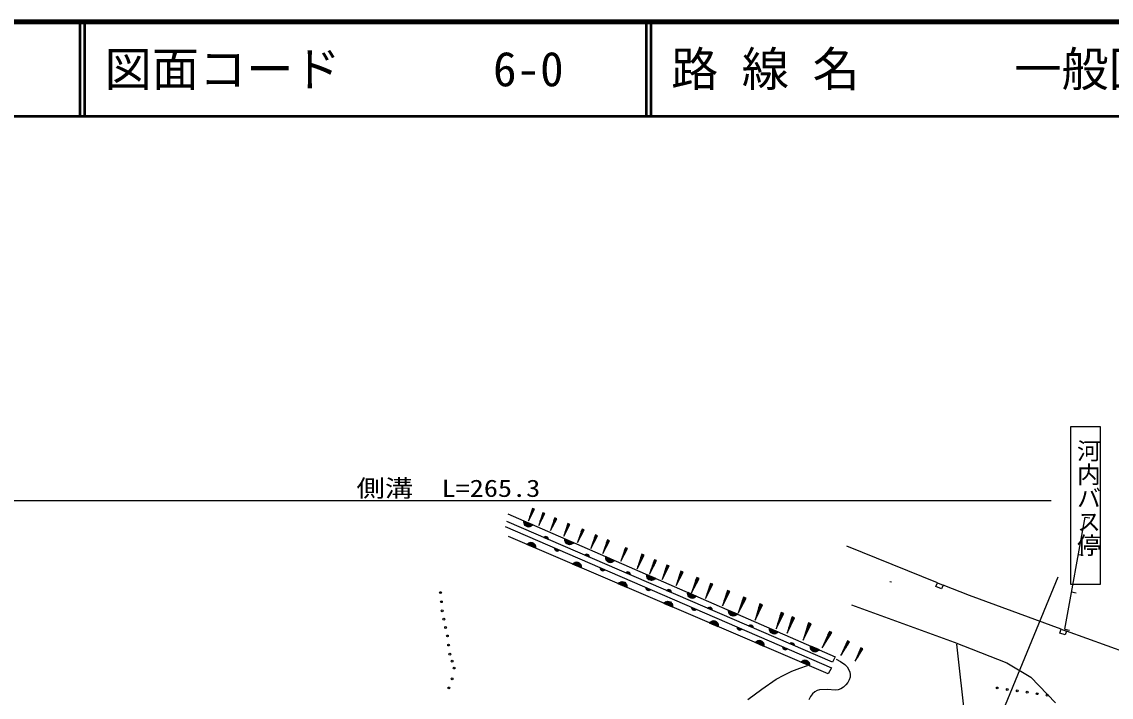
# Model space of a CAD drawing. Units: millimetres, scale not verified. Extents: x 40000 to 680000, y 20000 to 380000.
# Drawn here: x 111604 to 227007, y 308460 to 380000 of the extents above; entities that cross this region are included whole.
import ezdxf
from ezdxf.enums import TextEntityAlignment as Align

# ---------------------------------------------------------------- set-up
doc = ezdxf.new("R2010")
doc.units = ezdxf.units.MM
doc.header["$LTSCALE"] = 1000
for name, color, linetype, lineweight in [('M-BGD', 7, 'Continuous', 25), ('M-TTL', 2, 'Continuous', 140), ('M-TTL-LINE', 7, 'Continuous', 50)]:
    doc.layers.add(name, color=color, linetype=linetype, lineweight=lineweight)
doc.layers.add('M-TTL-TXT', color=7, linetype='Continuous')
doc.styles.add('@ＭＳ ゴシック', font='')
doc.styles.add('ＭＳ ゴシック', font='')
doc.styles.get('@ＭＳ ゴシック').set_extended_font_data('@MS Gothic')
doc.styles.get('ＭＳ ゴシック').set_extended_font_data('MS Gothic')

# ---------------------------------------------------------------- blocks, each defined once
blk = doc.blocks.new('BUHIN99')
at = {"color": 7, "linetype": 'Continuous', "lineweight": 25}
blk.add_line((0, 0), (492, -90), dxfattribs=at)
blk = doc.blocks.new('BUHIN120')
at = {"color": 7, "linetype": 'Continuous', "lineweight": 25}
blk.add_circle((0, 0), 99.5, dxfattribs=at)
blk = doc.blocks.new('BUHIN121')
at = {"color": 7, "linetype": 'Continuous', "lineweight": 25}
blk.add_circle((0, 0), 99.5, dxfattribs=at)
blk = doc.blocks.new('BUHIN122')
at = {"color": 7, "linetype": 'Continuous', "lineweight": 25}
blk.add_circle((0, 0), 99.5, dxfattribs=at)
blk = doc.blocks.new('BUHIN123')
at = {"color": 7, "linetype": 'Continuous', "lineweight": 25}
blk.add_circle((0, 0), 99.5, dxfattribs=at)
blk = doc.blocks.new('BUHIN164')
at = {"color": 7, "linetype": 'Continuous', "lineweight": 25}
for p, q in [((316, 809), (-263, -675)), ((-148, -280), (282, 822)), ((-81, -307), (349, 796)), ((249, 835), (-28, 127)), ((88, 521), (215, 848)), ((374, 786), (98, 78)), ((285, 444), (412, 771))]:
    blk.add_line(p, q, dxfattribs=at)
blk.add_lwpolyline([(197, 889), (-327, -838), (457, 788)], close=True, dxfattribs=at)
blk = doc.blocks.new('BUHIN166')
at = {"color": 7, "linetype": 'Continuous', "lineweight": 25}
for p, q in [((317, 757), (-264, -631)), ((-146, -261), (285, 770)), ((-83, -288), (348, 744)), ((254, 783), (-23, 120)), ((371, 734), (94, 71)), ((95, 490), (222, 796)), ((279, 413), (407, 719))]:
    blk.add_line(p, q, dxfattribs=at)
blk.add_lwpolyline([(206, 835), (-328, -784), (450, 733)], close=True, dxfattribs=at)
blk = doc.blocks.new('BUHIN167')
at = {"color": 7, "linetype": 'Continuous', "lineweight": 25}
for p, q in [((300, 711), (-250, -593)), ((-138, -246), (270, 724)), ((-79, -270), (329, 699)), ((241, 736), (-22, 113)), ((351, 690), (89, 67)), ((90, 461), (211, 749)), ((263, 388), (385, 676))]:
    blk.add_line(p, q, dxfattribs=at)
blk.add_lwpolyline([(196, 785), (-311, -737), (425, 689)], close=True, dxfattribs=at)
blk = doc.blocks.new('BUHIN168')
at = {"color": 7, "linetype": 'Continuous', "lineweight": 25}
for p, q in [((281, 667), (-235, -556)), ((-130, -230), (253, 679)), ((-74, -254), (309, 655)), ((226, 690), (-20, 106)), ((329, 647), (83, 63)), ((85, 432), (198, 702)), ((247, 364), (361, 633))]:
    blk.add_line(p, q, dxfattribs=at)
blk.add_lwpolyline([(184, 736), (-291, -691), (398, 646)], close=True, dxfattribs=at)
blk = doc.blocks.new('BUHIN169')
at = {"color": 7, "linetype": 'Continuous', "lineweight": 25}
for p, q in [((262, 622), (-219, -519)), ((-121, -215), (237, 633)), ((-69, -237), (288, 612)), ((211, 644), (-19, 99)), ((308, 603), (78, 58)), ((79, 404), (185, 655)), ((231, 340), (337, 591))]:
    blk.add_line(p, q, dxfattribs=at)
blk.add_lwpolyline([(172, 687), (-272, -645), (372, 603)], close=True, dxfattribs=at)
blk = doc.blocks.new('BUHIN221')
at = {"color": 7, "linetype": 'Continuous', "lineweight": 25}
for p, q in [((-462, 65), (362, -294)), ((410, -247), (-460, 133)), ((303, -337), (-451, -8)), ((-435, -83), (232, -374)), ((152, -407), (-402, -165)), ((-320, -270), (22, -419))]:
    blk.add_line(p, q, dxfattribs=at)
blk.add_lwpolyline([(458, -200), (376, -289), (284, -356), (151, -418), (26, -429), (-97, -416), (-239, -354), (-332, -273), (-409, -174), (-454, -34), (-470, 80), (-458, 200)], close=True, dxfattribs=at)
blk = doc.blocks.new('BUHIN222')
at = {"color": 7, "linetype": 'Continuous', "lineweight": 25}
for p, q in [((-206, 123), (230, -65)), ((231, -32), (-182, 147)), ((-152, 168), (225, 5)), ((217, 42), (-117, 187)), ((-77, 203), (201, 84)), ((159, 135), (-12, 209))]:
    blk.add_line(p, q, dxfattribs=at)
blk.add_lwpolyline([(-230, 99), (-188, 144), (-143, 177), (-76, 208), (-14, 214), (48, 208), (119, 177), (165, 137), (204, 88), (227, 18), (235, -39), (230, -99)], close=True, dxfattribs=at)
blk = doc.blocks.new('BUHIN223')
at = {"color": 7, "linetype": 'Continuous', "lineweight": 25}
for p, q in [((-412, 245), (461, -130)), ((463, -63), (-364, 292)), ((-305, 335), (451, 11)), ((434, 86), (-234, 373)), ((-155, 406), (401, 168)), ((318, 272), (-24, 419))]:
    blk.add_line(p, q, dxfattribs=at)
blk.add_lwpolyline([(-459, 197), (-377, 287), (-286, 354), (-153, 417), (-28, 428), (94, 417), (237, 355), (330, 275), (407, 176), (454, 36), (470, -77), (459, -197)], close=True, dxfattribs=at)
blk = doc.blocks.new('BUHIN224')
at = {"color": 7, "linetype": 'Continuous', "lineweight": 25}
for p, q in [((-231, 32), (182, -147)), ((206, -123), (-230, 66)), ((152, -168), (-225, -5)), ((-217, -42), (117, -187)), ((77, -203), (-201, -83)), ((-159, -135), (12, -209))]:
    blk.add_line(p, q, dxfattribs=at)
blk.add_lwpolyline([(229, -99), (188, -144), (143, -177), (76, -209), (14, -214), (-48, -208), (-119, -177), (-165, -137), (-204, -87), (-227, -18), (-235, 39), (-229, 99)], close=True, dxfattribs=at)
blk = doc.blocks.new('BUHIN299')
at = {"color": 7, "linetype": 'Continuous', "lineweight": 25}
blk.add_circle((0, 0), 99.5, dxfattribs=at)

msp = doc.modelspace()

# ---------------------------------------------------------------- linework, layer by layer
at = {"layer": 'M-BGD'}
for p, q in [((222727, 320397), (222727, 337151)), ((222727, 337151), (225826, 337151)), ((225826, 337151), (225826, 320397)), ((220663, 329267), (72625, 329267)), ((163093, 327883), (197782, 312752)), ((197485, 312163), (162973, 327058)), ((222086, 315657), (224251, 327539)), ((162794, 326528), (197366, 311574)), ((197010, 310926), (163145, 325466)), ((208599, 320583), (198986, 324449)), ((213281, 301504), (221401, 321217)), ((203739, 320650), (203543, 320689)), ((208445, 320184), (208621, 320588)), ((209044, 319923), (208445, 320184)), ((208621, 320588), (209220, 320328)), ((209220, 320328), (209044, 319923)), ((212009, 319242), (209220, 320328)), ((225826, 320397), (222727, 320397)), ((188187, 318990), (187573, 317521)), ((187697, 317912), (188154, 319004)), ((187764, 317885), (188221, 318977)), ((188121, 319018), (187827, 318317)), ((187952, 318708), (188088, 319032)), ((188245, 318966), (187952, 318265)), ((188147, 318627), (188283, 318950)), ((221711, 315651), (212009, 319242)), ((199496, 318262), (210377, 314286)), ((195063, 316243), (194452, 314676)), ((194574, 315093), (195028, 316257)), ((194645, 315065), (195099, 316229)), ((194993, 316271), (194701, 315523)), ((194823, 315939), (194957, 316284)), ((195125, 316219), (194834, 315471)), ((195031, 315858), (195165, 316203)), ((197266, 315339), (196486, 313850)), ((196653, 314250), (197233, 315357)), ((196720, 314215), (197300, 315321)), ((197199, 315374), (196826, 314663)), ((197325, 315308), (196953, 314597)), ((196993, 315064), (197165, 315392)), ((197191, 314960), (197363, 315288)), ((221570, 315251), (221711, 315651)), ((222134, 315066), (221570, 315251)), ((221711, 315651), (222286, 315466)), ((222286, 315466), (222134, 315066)), ((228731, 313130), (222286, 315466)), ((199159, 314361), (198460, 313028)), ((198610, 313386), (199129, 314376)), ((198670, 313355), (199189, 314345)), ((199099, 314392), (198765, 313756)), ((199211, 314333), (198878, 313697)), ((198915, 314114), (199068, 314408)), ((199091, 314022), (199245, 314315)), ((210377, 314286), (215945, 312101)), ((211592, 305539), (210655, 314070)), ((197782, 312752), (197485, 312163)), ((200583, 313599), (199967, 312424)), ((200098, 312740), (200556, 313613)), ((200152, 312712), (200610, 313585)), ((200530, 313627), (200236, 313066)), ((200629, 313575), (200335, 313014)), ((200367, 313382), (200503, 313641)), ((200524, 313300), (200659, 313559)), ((215945, 312101), (218485, 310566)), ((197366, 311574), (197010, 310926)), ((218485, 310566), (221107, 307870))]:
    msp.add_line(p, q, dxfattribs=at)
for points in [[(188071, 319073), (187505, 317359), (188328, 318966)], [(194938, 316327), (194385, 314504), (195213, 316220)], [(197151, 315437), (196400, 313686), (197412, 315300)], [(199056, 314448), (198383, 312881), (199289, 314326)], [(200492, 313677), (199899, 312294), (200698, 313569)]]:
    msp.add_lwpolyline(points, close=True, dxfattribs=at)
for points in [[(188498, 308211), (189997, 309312), (191530, 310362), (192345, 310811), (193189, 311206), (194007, 311535), (194834, 311830)], [(197875, 312499), (198341, 312235), (198777, 311917), (199021, 311667), (199223, 311371), (199327, 311122), (199371, 310862), (199347, 310587), (199260, 310308), (199107, 310019), (198899, 309758), (198642, 309534), (198348, 309358), (198069, 309253), (197779, 309207), (196947, 309265), (196102, 309259), (195841, 309178), (195605, 309041), (195362, 308815), (195154, 308537), (194960, 308166)]]:
    msp.add_lwpolyline(points, dxfattribs=at)
for centre in [(157177, 310403), (156853, 309440)]:
    msp.add_circle(centre, 99.5, dxfattribs=at)
at = {"layer": 'M-TTL'}
msp.add_line((680000, 380000), (40000, 380000), dxfattribs=at)
at = {"layer": 'M-TTL-LINE'}
for p, q in [((117750, 380000), (117750, 370000)), ((118250, 380000), (118250, 370000)), ((177750, 380000), (177750, 370000)), ((178250, 380000), (178250, 370000)), ((40000, 370000), (680000, 370000))]:
    msp.add_line(p, q, dxfattribs=at)

# ---------------------------------------------------------------- block references
at = {"layer": 'M-BGD'}
for name, p in [('BUHIN169', (165539, 327776)), ('BUHIN169', (166636, 327305)), ('BUHIN221', (165261, 326938)), ('BUHIN169', (167896, 326763)), ('BUHIN169', (169287, 326165)), ('BUHIN99', (224251, 327539)), ('BUHIN222', (167117, 325270)), ('BUHIN168', (170770, 325528)), ('BUHIN168', (172188, 324918)), ('BUHIN223', (165564, 324427)), ('BUHIN221', (169597, 325046)), ('BUHIN168', (173448, 324377)), ('BUHIN168', (175360, 323555)), ('BUHIN224', (168309, 324143)), ('BUHIN222', (171461, 323395)), ('BUHIN221', (173933, 323155)), ('BUHIN167', (177093, 322810)), ('BUHIN99', (223529, 323579)), ('BUHIN223', (170402, 322350)), ('BUHIN224', (173141, 322052)), ('BUHIN167', (178419, 322240)), ('BUHIN167', (179744, 321669)), ('BUHIN222', (175804, 321521)), ('BUHIN221', (178269, 321263)), ('BUHIN167', (181237, 321027)), ('BUHIN166', (182891, 320317)), ('BUHIN223', (175240, 320273)), ('BUHIN224', (177974, 319962)), ('BUHIN222', (180147, 319646)), ('BUHIN166', (184363, 319686)), ('BUHIN166', (186157, 318916)), ('BUHIN120', (155963, 319539)), ('BUHIN120', (156052, 318575)), ('BUHIN223', (180078, 318196)), ('BUHIN221', (182605, 319372)), ('BUHIN99', (222808, 319618)), ('BUHIN120', (156141, 317611)), ('BUHIN224', (182806, 317872)), ('BUHIN222', (184491, 317771)), ('BUHIN221', (186941, 317481)), ('BUHIN164', (189604, 317447)), ('BUHIN164', (191853, 316544)), ('BUHIN121', (156322, 316724)), ('BUHIN223', (184915, 316119)), ('BUHIN164', (193005, 316082)), ('BUHIN121', (156504, 315836)), ('BUHIN224', (187638, 315782)), ('BUHIN222', (188834, 315897)), ('BUHIN221', (191278, 315589)), ('BUHIN99', (222086, 315657)), ('BUHIN121', (156685, 314948)), ('BUHIN122', (156820, 313984)), ('BUHIN223', (189753, 314042)), ('BUHIN222', (193178, 314022)), ('BUHIN221', (195614, 313698)), ('BUHIN122', (156955, 313020)), ('BUHIN224', (192470, 313692)), ('BUHIN123', (157182, 312285)), ('BUHIN123', (157410, 311550)), ('BUHIN223', (194591, 311965)), ('BUHIN299', (214943, 309437)), ('BUHIN299', (216000, 309286)), ('BUHIN299', (217057, 309136)), ('BUHIN299', (218114, 308985)), ('BUHIN299', (219171, 308835)), ('BUHIN299', (220228, 308684))]:
    msp.add_blockref(name, p, dxfattribs=at)

# ---------------------------------------------------------------- texts
at = {"layer": 'M-BGD', "style": '@ＭＳ ゴシック'}
msp.add_text('河内バス停', height=1833, rotation=270, dxfattribs=at).set_placement((223146, 335823), align=Align.BOTTOM_LEFT)
at = {"layer": 'M-BGD', "style": 'ＭＳ ゴシック', "width": 1.2}
msp.add_text('側溝\u3000L=265.3', height=1833, dxfattribs=at).set_placement((147057, 329127), align=Align.BOTTOM_LEFT)
at = {"layer": 'M-TTL-TXT', "style": 'ＭＳ ゴシック'}
for s, p in [('路 線 名', (180380, 375000)), ('図面コード', (120380, 375000)), ('6-0', (161521, 375000)), ('一般国道187号', (216734, 375000))]:
    msp.add_text(s, height=3666, dxfattribs=at).set_placement(p, align=Align.MIDDLE_LEFT)

doc.saveas('drawing.dxf')
